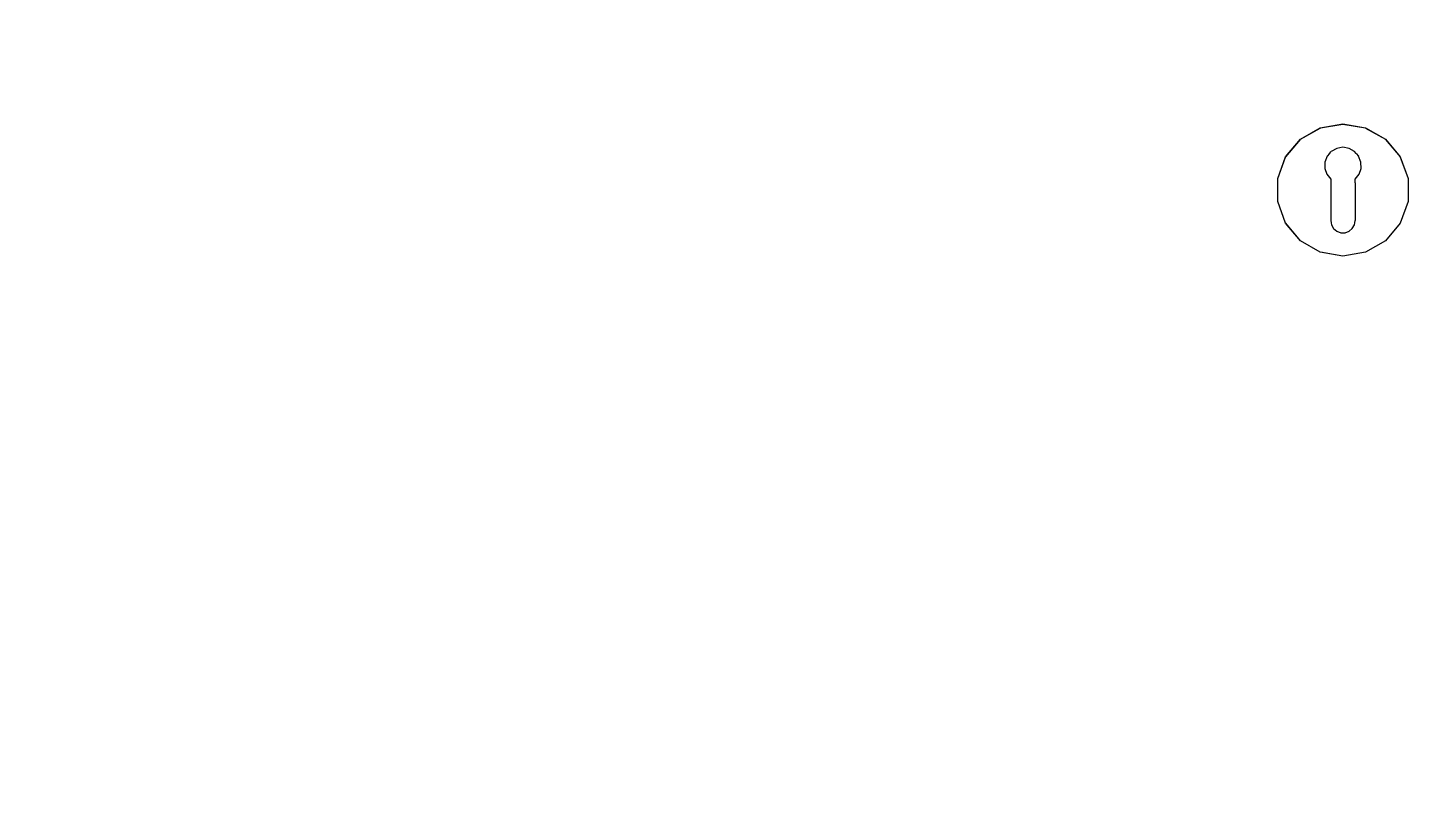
# Model space of a CAD drawing. Header units: millimetres. Extents: x -15634 to 67596, y -3027 to 55843.
# Drawn here: x 22730 to 23299, y 44749 to 45062 of the extents above; entities that cross this region are included whole.
import ezdxf

# ---------------------------------------------------------------- set-up
doc = ezdxf.new("R2010")
doc.units = ezdxf.units.MM
doc.header["$MEASUREMENT"] = 0
doc.set_wipeout_variables(frame=1)
doc.linetypes.add('Wipeout_Contour', pattern=[1000, 0, -1000])
doc.layers.add('Dimensioning - General', color=7, linetype='Continuous')
doc.layers.add('Structural - Bearing', color=7, linetype='Continuous')
for name, color, linetype, lineweight, true_color in [('Dimensioning - General_Pen_No__61', 7, 'Continuous', 20, 0x6a6a6a), ('Dimensioning - General_Pen_No__88', 7, 'Continuous', 20, 0xfd4435), ('Structural - Bearing_Pen_No__82', 7, 'Continuous', 20, 0xaaaaaa)]:
    doc.layers.add(name, color=color, linetype=linetype, lineweight=lineweight, true_color=true_color)
doc.styles.add('GENERATED_STYLE_6', font='calibril.ttf')
doc.dimstyles.new('GENERATED_STYLE__3', dxfattribs={"dimtxt": 195.999997, "dimasz": 106.4, "dimexe": 0.18, "dimexo": 0.0625, "dimgap": 0.09, "dimtad": 1, "dimdec": 0, "dimlfac": 0.1, "dimzin": 0, "dimdsep": 46, "dimtxsty": 'GENERATED_STYLE_6', "dimblk": 'ARROWHEAD_2', "dimblk1": 'ARROWHEAD_2', "dimblk2": 'ARROWHEAD_2', "dimcen": 0.09, "dimse1": 1, "dimse2": 1, "dimclrd": 256, "dimclre": 256, "dimclrt": 256, "dimadec": 0, "dimazin": 0, "dimtfac": 1, "dimtdec": 4, "dimtmove": 0, "dimatfit": 3, "dimfxl": 1, "dimtolj": 1, "dimtzin": 0, "dimarcsym": 0})

# ---------------------------------------------------------------- blocks, each defined once
blk = doc.blocks.new('*D65')
at = {"layer": 'Dimensioning - General_Pen_No__61', "color": 251, "linetype": 'Continuous', "lineweight": 20, "true_color": 0x6a6a6a, "transparency": 16777216}
for p, q in [((27454.43, 46736.02), (27594.43, 46655.19)), ((27629.43, 46695.6), (27419.43, 46695.6)), ((27524.43, 43995.6), (27524.43, 46695.6)), ((27454.43, 44036.02), (27594.43, 43955.19)), ((27629.43, 43995.6), (27419.43, 43995.6))]:
    blk.add_line(p, q, dxfattribs=at)
at = {"layer": 'Dimensioning - General_Pen_No__88', "color": 20, "lineweight": 20, "true_color": 0xfd4435, "transparency": 16777216, "char_height": 196, "attachment_point": 7, "rotation": 90, "style": 'GENERATED_STYLE_6'}
for s, insert in [('\\A1;{\\pql;\\fCalibri Light|b0|i0|c0|p34;20}', (27485.23, 46337.36)), ('\\A1;{\\pql;\\fCalibri Light|b0|i0|c0|p34;270}', (27485.23, 45107.27))]:
    blk.add_mtext(s, dxfattribs=dict(at, insert=insert))
blk = doc.blocks.new('ARROWHEAD_2')
at = {"color": 0, "linetype": 'Continuous', "lineweight": 0}
for p, q in [((-0.3781, -0.655), (0.3781, 0.655)), ((0, 0), (-1, 0))]:
    blk.add_line(p, q, dxfattribs=at)
blk = doc.blocks.new('*D113')
at = {"layer": 'Dimensioning - General_Pen_No__61', "color": 251, "linetype": 'Continuous', "lineweight": 20, "true_color": 0x6a6a6a, "transparency": 16777216}
for p, q in [((28004.43, 46736.02), (28144.43, 46655.19)), ((28179.43, 46695.6), (27969.43, 46695.6)), ((28074.43, 43995.6), (28074.43, 46695.6)), ((28004.43, 44036.02), (28144.43, 43955.19)), ((28179.43, 43995.6), (27969.43, 43995.6))]:
    blk.add_line(p, q, dxfattribs=at)
at = {"layer": 'Dimensioning - General_Pen_No__88', "color": 20, "lineweight": 20, "true_color": 0xfd4435, "transparency": 16777216, "char_height": 196, "attachment_point": 7, "rotation": 90, "style": 'GENERATED_STYLE_6'}
for s, insert in [('\\A1;{\\pql;\\fCalibri Light|b0|i0|c0|p34;20}', (28035.23, 46337.36)), ('\\A1;{\\pql;\\fCalibri Light|b0|i0|c0|p34;270}', (28035.23, 45107.27))]:
    blk.add_mtext(s, dxfattribs=dict(at, insert=insert))
blk = doc.blocks.new('*D135')
at = {"layer": 'Dimensioning - General_Pen_No__61', "color": 251, "linetype": 'Continuous', "lineweight": 20, "true_color": 0x6a6a6a, "transparency": 16777216}
for p, q in [((28554.43, 46936.02), (28694.43, 46855.19)), ((28729.43, 46895.6), (28519.43, 46895.6)), ((28624.43, 43995.6), (28624.43, 46895.6)), ((28554.43, 44036.02), (28694.43, 43955.19)), ((28729.43, 43995.6), (28519.43, 43995.6))]:
    blk.add_line(p, q, dxfattribs=at)
at = {"layer": 'Dimensioning - General_Pen_No__88', "color": 20, "lineweight": 20, "true_color": 0xfd4435, "transparency": 16777216, "insert": (28585.23, 45207.27), "char_height": 196, "attachment_point": 7, "rotation": 90, "style": 'GENERATED_STYLE_6'}
blk.add_mtext('\\A1;{\\pql;\\fCalibri Light|b0|i0|c0|p34;290}', dxfattribs=at)
blk = doc.blocks.new('*D161')
at = {"layer": 'Dimensioning - General_Pen_No__61', "color": 251, "linetype": 'Continuous', "lineweight": 20, "true_color": 0x6a6a6a, "transparency": 16777216}
for p, q in [((34964.93, 46736.02), (35104.93, 46655.19)), ((35139.93, 46695.6), (34929.93, 46695.6)), ((35034.93, 43995.6), (35034.93, 46695.6)), ((34964.93, 44036.02), (35104.93, 43955.19)), ((35139.93, 43995.6), (34929.93, 43995.6))]:
    blk.add_line(p, q, dxfattribs=at)
at = {"layer": 'Dimensioning - General_Pen_No__88', "color": 20, "lineweight": 20, "true_color": 0xfd4435, "transparency": 16777216, "char_height": 196, "attachment_point": 7, "rotation": 90, "style": 'GENERATED_STYLE_6'}
for s, insert in [('\\A1;{\\pql;\\fCalibri Light|b0|i0|c0|p34;20}', (34995.73, 46337.36)), ('\\A1;{\\pql;\\fCalibri Light|b0|i0|c0|p34;270}', (34995.73, 45107.27))]:
    blk.add_mtext(s, dxfattribs=dict(at, insert=insert))
blk = doc.blocks.new('*D209')
at = {"layer": 'Dimensioning - General_Pen_No__61', "color": 251, "linetype": 'Continuous', "lineweight": 20, "true_color": 0x6a6a6a, "transparency": 16777216}
for p, q in [((35514.93, 46736.02), (35654.93, 46655.19)), ((35689.93, 46695.6), (35479.93, 46695.6)), ((35584.93, 43995.6), (35584.93, 46695.6)), ((35514.93, 44036.02), (35654.93, 43955.19)), ((35689.93, 43995.6), (35479.93, 43995.6))]:
    blk.add_line(p, q, dxfattribs=at)
at = {"layer": 'Dimensioning - General_Pen_No__88', "color": 20, "lineweight": 20, "true_color": 0xfd4435, "transparency": 16777216, "char_height": 196, "attachment_point": 7, "rotation": 90, "style": 'GENERATED_STYLE_6'}
for s, insert in [('\\A1;{\\pql;\\fCalibri Light|b0|i0|c0|p34;20}', (35545.73, 46337.36)), ('\\A1;{\\pql;\\fCalibri Light|b0|i0|c0|p34;270}', (35545.73, 45107.27))]:
    blk.add_mtext(s, dxfattribs=dict(at, insert=insert))
blk = doc.blocks.new('*D231')
at = {"layer": 'Dimensioning - General_Pen_No__61', "color": 251, "linetype": 'Continuous', "lineweight": 20, "true_color": 0x6a6a6a, "transparency": 16777216}
for p, q in [((36064.93, 46936.02), (36204.93, 46855.19)), ((36239.93, 46895.6), (36029.93, 46895.6)), ((36134.93, 43995.6), (36134.93, 46895.6)), ((36064.93, 44036.02), (36204.93, 43955.19)), ((36239.93, 43995.6), (36029.93, 43995.6))]:
    blk.add_line(p, q, dxfattribs=at)
at = {"layer": 'Dimensioning - General_Pen_No__88', "color": 20, "lineweight": 20, "true_color": 0xfd4435, "transparency": 16777216, "insert": (36095.73, 45207.27), "char_height": 196, "attachment_point": 7, "rotation": 90, "style": 'GENERATED_STYLE_6'}
blk.add_mtext('\\A1;{\\pql;\\fCalibri Light|b0|i0|c0|p34;290}', dxfattribs=at)

msp = doc.modelspace()

# ---------------------------------------------------------------- wipeouts: each hides what was drawn before it
at = {"color": 254, "linetype": 'Wipeout_Contour', "lineweight": 0, "ltscale": 354647.667142}
msp.add_wipeout([(23259.95, 45009.39), (23260.93, 45010.53), (23257.17, 45020.88), (23249.08, 45016.21), (23259, 45004.39), (23258.98, 45004.44), (23259.04, 45007)], dxfattribs=at).dxf.layer = 'Structural - Bearing'
at = {"color": 254, "linetype": 'Wipeout_Contour', "lineweight": 0, "ltscale": 253186.475458}
msp.add_wipeout([(23257.17, 44970.33), (23261.51, 44982.27), (23261.37, 44983.1), (23261.37, 44989.65), (23249.08, 44975)], dxfattribs=at).dxf.layer = 'Structural - Bearing'

# ---------------------------------------------------------------- next in the draw order: wipeouts: each hides what was drawn before it
at = {"color": 254, "linetype": 'Wipeout_Contour', "lineweight": 0, "ltscale": 303949.339732}
msp.add_wipeout([(23259.79, 45002.02), (23259, 45004.39), (23249.08, 45016.21), (23243.07, 45009.05), (23261.37, 44998.49), (23261.37, 45000)], dxfattribs=at).dxf.layer = 'Structural - Bearing'
at = {"color": 254, "linetype": 'Wipeout_Contour', "lineweight": 0, "ltscale": 202558.681797}
msp.add_wipeout([(23261.37, 44989.65), (23261.37, 44992.72), (23243.07, 44982.15), (23249.08, 44975)], dxfattribs=at).dxf.layer = 'Structural - Bearing'

# ---------------------------------------------------------------- next in the draw order: wipeouts: each hides what was drawn before it
at = {"color": 254, "linetype": 'Wipeout_Contour', "lineweight": 0, "ltscale": 202677.271079}
msp.add_wipeout([(23249.01, 45016.29), (23249.08, 45016.21), (23257.17, 45020.88), (23257.13, 45020.98)], dxfattribs=at).dxf.layer = 'Structural - Bearing'

# ---------------------------------------------------------------- next in the draw order: wipeouts: each hides what was drawn before it
at = {"color": 254, "linetype": 'Wipeout_Contour', "lineweight": 0, "ltscale": 304023.152413}
msp.add_wipeout([(23261.62, 45011.33), (23263.85, 45012.59), (23266.37, 45013.03), (23266.37, 45022.5), (23257.17, 45020.88), (23260.93, 45010.53)], dxfattribs=at).dxf.layer = 'Structural - Bearing'

# ---------------------------------------------------------------- next in the draw order: wipeouts: each hides what was drawn before it
at = {"color": 254, "linetype": 'Wipeout_Contour', "lineweight": 0, "ltscale": 202704.376736}
msp.add_wipeout([(23257.13, 45020.98), (23257.17, 45020.88), (23266.37, 45022.5), (23266.37, 45022.6)], dxfattribs=at).dxf.layer = 'Structural - Bearing'
at = {"color": 254, "linetype": 'Wipeout_Contour', "lineweight": 0, "ltscale": 202611.419331}
msp.add_wipeout([(23261.37, 44996.49), (23261.37, 44998.49), (23243.07, 45009.05), (23239.88, 45000.28)], dxfattribs=at).dxf.layer = 'Structural - Bearing'

# ---------------------------------------------------------------- next in the draw order: wipeouts: each hides what was drawn before it
at = {"color": 254, "linetype": 'Wipeout_Contour', "lineweight": 0, "ltscale": 304043.832053}
msp.add_wipeout([(23268.89, 45012.59), (23271.11, 45011.33), (23271.8, 45010.53), (23275.57, 45020.88), (23266.37, 45022.5), (23266.37, 45013.03)], dxfattribs=at).dxf.layer = 'Structural - Bearing'
at = {"color": 254, "linetype": 'Wipeout_Contour', "lineweight": 0, "ltscale": 202643.253272}
msp.add_wipeout([(23242.98, 45009.1), (23243.07, 45009.05), (23249.08, 45016.21), (23249.01, 45016.29)], dxfattribs=at).dxf.layer = 'Structural - Bearing'
at = {"color": 254, "linetype": 'Wipeout_Contour', "lineweight": 0, "ltscale": 202573.48172}
msp.add_wipeout([(23261.37, 44992.72), (23261.37, 44994.72), (23239.88, 44990.93), (23243.07, 44982.15)], dxfattribs=at).dxf.layer = 'Structural - Bearing'

# ---------------------------------------------------------------- next in the draw order: linework, layer by layer
at = {"layer": 'Structural - Bearing_Pen_No__82', "color": 253, "linetype": 'Continuous', "lineweight": 20, "true_color": 0xaaaaaa}
msp.add_line((23249.01, 45016.29), (23257.13, 45020.98), dxfattribs=at)

# ---------------------------------------------------------------- next in the draw order: wipeouts: each hides what was drawn before it
at = {"color": 254, "linetype": 'Wipeout_Contour', "lineweight": 0, "ltscale": 202721.307275}
msp.add_wipeout([(23266.37, 45022.6), (23266.37, 45022.5), (23275.57, 45020.88), (23275.6, 45020.98)], dxfattribs=at).dxf.layer = 'Structural - Bearing'
at = {"color": 254, "linetype": 'Wipeout_Contour', "lineweight": 0, "ltscale": 202591.052044}
msp.add_wipeout([(23261.37, 44994.72), (23261.37, 44996.49), (23239.88, 45000.28), (23239.88, 44990.93)], dxfattribs=at).dxf.layer = 'Structural - Bearing'
at = {"color": 254, "linetype": 'Wipeout_Contour', "lineweight": 0, "ltscale": 405097.708323}
msp.add_wipeout([(23261.67, 44981.39), (23261.51, 44982.27), (23257.17, 44970.33), (23266.37, 44968.7), (23266.37, 44978.18), (23265.5, 44978.18), (23263.87, 44978.77), (23262.54, 44979.89)], dxfattribs=at).dxf.layer = 'Structural - Bearing'

# ---------------------------------------------------------------- next in the draw order: linework, layer by layer
at = {"layer": 'Structural - Bearing_Pen_No__82', "color": 253, "linetype": 'Continuous', "lineweight": 20, "true_color": 0xaaaaaa}
msp.add_line((23257.13, 45020.98), (23266.37, 45022.6), dxfattribs=at)

# ---------------------------------------------------------------- next in the draw order: wipeouts: each hides what was drawn before it
at = {"color": 254, "linetype": 'Wipeout_Contour', "lineweight": 0, "ltscale": 354704.643067}
msp.add_wipeout([(23272.78, 45009.39), (23273.7, 45007), (23273.76, 45004.44), (23273.74, 45004.39), (23283.66, 45016.21), (23275.57, 45020.88), (23271.8, 45010.53)], dxfattribs=at).dxf.layer = 'Structural - Bearing'
at = {"color": 254, "linetype": 'Wipeout_Contour', "lineweight": 0, "ltscale": 202606.424017}
msp.add_wipeout([(23239.78, 45000.29), (23239.88, 45000.28), (23243.07, 45009.05), (23242.98, 45009.1)], dxfattribs=at).dxf.layer = 'Structural - Bearing'
at = {"color": 254, "linetype": 'Wipeout_Contour', "lineweight": 0, "ltscale": 405122.638299}
msp.add_wipeout([(23267.24, 44978.18), (23266.37, 44978.18), (23266.37, 44968.7), (23275.57, 44970.33), (23271.22, 44982.27), (23271.07, 44981.39), (23270.2, 44979.89), (23268.87, 44978.77)], dxfattribs=at).dxf.layer = 'Structural - Bearing'
at = {"color": 254, "linetype": 'Wipeout_Contour', "lineweight": 0, "ltscale": 202513.923716}
msp.add_wipeout([(23257.13, 44970.23), (23257.17, 44970.33), (23249.08, 44975), (23249.01, 44974.92)], dxfattribs=at).dxf.layer = 'Structural - Bearing'

# ---------------------------------------------------------------- next in the draw order: linework, layer by layer
at = {"layer": 'Structural - Bearing_Pen_No__82', "color": 253, "linetype": 'Continuous', "lineweight": 20, "true_color": 0xaaaaaa}
msp.add_line((23242.98, 45009.1), (23249.01, 45016.29), dxfattribs=at)

# ---------------------------------------------------------------- next in the draw order: wipeouts: each hides what was drawn before it
at = {"color": 254, "linetype": 'Wipeout_Contour', "lineweight": 0, "ltscale": 202726.016855}
msp.add_wipeout([(23275.6, 45020.98), (23275.57, 45020.88), (23283.66, 45016.21), (23283.72, 45016.29)], dxfattribs=at).dxf.layer = 'Structural - Bearing'
at = {"color": 254, "linetype": 'Wipeout_Contour', "lineweight": 0, "ltscale": 253225.502672}
msp.add_wipeout([(23283.66, 44975), (23271.37, 44989.65), (23271.37, 44983.1), (23271.22, 44982.27), (23275.57, 44970.33)], dxfattribs=at).dxf.layer = 'Structural - Bearing'
at = {"color": 254, "linetype": 'Wipeout_Contour', "lineweight": 0, "ltscale": 202522.006622}
msp.add_wipeout([(23249.01, 44974.92), (23249.08, 44975), (23243.07, 44982.15), (23242.98, 44982.1)], dxfattribs=at).dxf.layer = 'Structural - Bearing'
at = {"color": 254, "linetype": 'Wipeout_Contour', "lineweight": 0, "ltscale": 202518.637963}
msp.add_wipeout([(23266.37, 44968.6), (23266.37, 44968.7), (23257.17, 44970.33), (23257.13, 44970.23)], dxfattribs=at).dxf.layer = 'Structural - Bearing'

# ---------------------------------------------------------------- next in the draw order: linework, layer by layer
at = {"layer": 'Structural - Bearing_Pen_No__82', "color": 253, "linetype": 'Continuous', "lineweight": 20, "true_color": 0xaaaaaa}
for p, q in [((23266.37, 45022.6), (23275.6, 45020.98)), ((23257.13, 44970.23), (23249.01, 44974.92))]:
    msp.add_line(p, q, dxfattribs=at)

# ---------------------------------------------------------------- next in the draw order: wipeouts: each hides what was drawn before it
at = {"color": 254, "linetype": 'Wipeout_Contour', "lineweight": 0, "ltscale": 304009.633959}
msp.add_wipeout([(23272.95, 45002.02), (23271.37, 45000), (23271.37, 44998.49), (23289.66, 45009.05), (23283.66, 45016.21), (23273.74, 45004.39)], dxfattribs=at).dxf.layer = 'Structural - Bearing'
at = {"color": 254, "linetype": 'Wipeout_Contour', "lineweight": 0, "ltscale": 202541.910494}
msp.add_wipeout([(23242.98, 44982.1), (23243.07, 44982.15), (23239.88, 44990.93), (23239.78, 44990.92)], dxfattribs=at).dxf.layer = 'Structural - Bearing'
at = {"color": 254, "linetype": 'Wipeout_Contour', "lineweight": 0, "ltscale": 202535.583576}
msp.add_wipeout([(23275.6, 44970.23), (23275.57, 44970.33), (23266.37, 44968.7), (23266.37, 44968.6)], dxfattribs=at).dxf.layer = 'Structural - Bearing'

# ---------------------------------------------------------------- next in the draw order: linework, layer by layer
at = {"layer": 'Structural - Bearing_Pen_No__82', "color": 253, "linetype": 'Continuous', "lineweight": 20, "true_color": 0xaaaaaa}
for p, q in [((23249.01, 44974.92), (23242.98, 44982.1)), ((23266.37, 44968.6), (23257.13, 44970.23))]:
    msp.add_line(p, q, dxfattribs=at)

# ---------------------------------------------------------------- next in the draw order: wipeouts: each hides what was drawn before it
at = {"color": 254, "linetype": 'Wipeout_Contour', "lineweight": 0, "ltscale": 202717.941833}
msp.add_wipeout([(23283.72, 45016.29), (23283.66, 45016.21), (23289.66, 45009.05), (23289.75, 45009.1)], dxfattribs=at).dxf.layer = 'Structural - Bearing'
at = {"color": 254, "linetype": 'Wipeout_Contour', "lineweight": 0, "ltscale": 202571.229987}
msp.add_wipeout([(23239.78, 44990.92), (23239.88, 44990.93), (23239.88, 45000.28), (23239.78, 45000.29)], dxfattribs=at).dxf.layer = 'Structural - Bearing'

# ---------------------------------------------------------------- next in the draw order: linework, layer by layer
at = {"layer": 'Structural - Bearing_Pen_No__82', "color": 253, "linetype": 'Continuous', "lineweight": 20, "true_color": 0xaaaaaa}
for p, q in [((23275.6, 45020.98), (23283.72, 45016.29)), ((23239.78, 45000.29), (23242.98, 45009.1)), ((23239.78, 44990.92), (23239.78, 45000.29)), ((23242.98, 44982.1), (23239.78, 44990.92))]:
    msp.add_line(p, q, dxfattribs=at)

# ---------------------------------------------------------------- next in the draw order: wipeouts: each hides what was drawn before it
at = {"color": 254, "linetype": 'Wipeout_Contour', "lineweight": 0, "ltscale": 202666.470647}
msp.add_wipeout([(23271.37, 44998.49), (23271.37, 44996.49), (23292.86, 45000.28), (23289.66, 45009.05)], dxfattribs=at).dxf.layer = 'Structural - Bearing'

# ---------------------------------------------------------------- next in the draw order: wipeouts: each hides what was drawn before it
at = {"color": 254, "linetype": 'Wipeout_Contour', "lineweight": 0, "ltscale": 202698.054709}
msp.add_wipeout([(23289.75, 45009.1), (23289.66, 45009.05), (23292.86, 45000.28), (23292.96, 45000.29)], dxfattribs=at).dxf.layer = 'Structural - Bearing'

# ---------------------------------------------------------------- next in the draw order: linework, layer by layer
at = {"layer": 'Structural - Bearing_Pen_No__82', "color": 253, "linetype": 'Continuous', "lineweight": 20, "true_color": 0xaaaaaa}
msp.add_line((23283.72, 45016.29), (23289.75, 45009.1), dxfattribs=at)

# ---------------------------------------------------------------- next in the draw order: wipeouts: each hides what was drawn before it
at = {"color": 254, "linetype": 'Wipeout_Contour', "lineweight": 0, "ltscale": 202648.909223}
msp.add_wipeout([(23271.37, 44996.49), (23271.37, 44994.72), (23292.86, 44990.93), (23292.86, 45000.28)], dxfattribs=at).dxf.layer = 'Structural - Bearing'

# ---------------------------------------------------------------- next in the draw order: wipeouts: each hides what was drawn before it
at = {"color": 254, "linetype": 'Wipeout_Contour', "lineweight": 0, "ltscale": 202628.547481}
msp.add_wipeout([(23271.37, 44994.72), (23271.37, 44992.72), (23289.66, 44982.15), (23292.86, 44990.93)], dxfattribs=at).dxf.layer = 'Structural - Bearing'

# ---------------------------------------------------------------- next in the draw order: wipeouts: each hides what was drawn before it
at = {"color": 254, "linetype": 'Wipeout_Contour', "lineweight": 0, "ltscale": 202668.752861}
msp.add_wipeout([(23292.96, 45000.29), (23292.86, 45000.28), (23292.86, 44990.93), (23292.96, 44990.92)], dxfattribs=at).dxf.layer = 'Structural - Bearing'
at = {"color": 254, "linetype": 'Wipeout_Contour', "lineweight": 0, "ltscale": 202605.465145}
msp.add_wipeout([(23271.37, 44992.72), (23271.37, 44989.65), (23283.66, 44975), (23289.66, 44982.15)], dxfattribs=at).dxf.layer = 'Structural - Bearing'

# ---------------------------------------------------------------- next in the draw order: linework, layer by layer
at = {"layer": 'Structural - Bearing_Pen_No__82', "color": 253, "linetype": 'Continuous', "lineweight": 20, "true_color": 0xaaaaaa}
msp.add_line((23289.75, 45009.1), (23292.96, 45000.29), dxfattribs=at)

# ---------------------------------------------------------------- next in the draw order: wipeouts: each hides what was drawn before it
at = {"color": 254, "linetype": 'Wipeout_Contour', "lineweight": 0, "ltscale": 1367729.465130086}
msp.add_wipeout([(23258.98, 45004.44), (23259.79, 45002.02), (23261.37, 45000), (23261.37, 44983.1), (23261.67, 44981.39), (23262.54, 44979.89), (23263.87, 44978.77), (23265.5, 44978.18), (23267.24, 44978.18), (23268.87, 44978.77), (23270.2, 44979.89), (23271.07, 44981.39), (23271.37, 44983.1), (23271.37, 45000), (23272.95, 45002.02), (23273.74, 45004.39), (23273.76, 45004.44), (23273.7, 45007), (23272.78, 45009.39), (23271.8, 45010.53), (23271.11, 45011.33), (23268.89, 45012.59), (23266.37, 45013.03), (23263.85, 45012.59), (23261.62, 45011.33), (23259.95, 45009.39), (23259.04, 45007)], dxfattribs=at).dxf.layer = 'Structural - Bearing'
at = {"color": 254, "linetype": 'Wipeout_Contour', "lineweight": 0, "ltscale": 202633.569484}
msp.add_wipeout([(23292.96, 44990.92), (23292.86, 44990.93), (23289.66, 44982.15), (23289.75, 44982.1)], dxfattribs=at).dxf.layer = 'Structural - Bearing'
at = {"color": 254, "linetype": 'Wipeout_Contour', "lineweight": 0, "ltscale": 202562.70761}
msp.add_wipeout([(23283.72, 44974.92), (23283.66, 44975), (23275.57, 44970.33), (23275.6, 44970.23)], dxfattribs=at).dxf.layer = 'Structural - Bearing'

# ---------------------------------------------------------------- next in the draw order: linework, layer by layer
at = {"layer": 'Structural - Bearing_Pen_No__82', "color": 253, "linetype": 'Continuous', "lineweight": 20, "true_color": 0xaaaaaa}
for p, q in [((23263.85, 45012.59), (23261.62, 45011.33)), ((23266.37, 45013.03), (23263.85, 45012.59)), ((23268.89, 45012.59), (23266.37, 45013.03)), ((23271.11, 45011.33), (23268.89, 45012.59)), ((23259.04, 45007), (23258.98, 45004.44)), ((23259.95, 45009.39), (23259.04, 45007)), ((23260.93, 45010.53), (23259.95, 45009.39)), ((23260.93, 45010.53), (23261.62, 45011.33)), ((23271.8, 45010.53), (23271.11, 45011.33)), ((23271.8, 45010.53), (23272.78, 45009.39)), ((23273.7, 45007), (23272.78, 45009.39)), ((23273.76, 45004.44), (23273.7, 45007)), ((23259, 45004.39), (23259.79, 45002.02)), ((23259.79, 45002.02), (23261.37, 45000)), ((23271.37, 45000), (23272.95, 45002.02)), ((23272.95, 45002.02), (23273.74, 45004.39)), ((23261.37, 45000), (23261.37, 44998.49)), ((23261.37, 44998.49), (23261.37, 44996.49)), ((23261.37, 44996.49), (23261.37, 44994.72)), ((23271.37, 44998.49), (23271.37, 45000)), ((23271.37, 44998.49), (23271.37, 44996.49)), ((23271.37, 44996.49), (23271.37, 44994.72)), ((23292.96, 45000.29), (23292.96, 44990.92)), ((23261.37, 44994.72), (23261.37, 44992.72)), ((23261.37, 44992.72), (23261.37, 44989.65)), ((23271.37, 44994.72), (23271.37, 44992.72)), ((23271.37, 44992.72), (23271.37, 44989.65)), ((23261.37, 44989.65), (23261.37, 44983.1)), ((23271.37, 44989.65), (23271.37, 44983.1)), ((23261.37, 44983.1), (23261.51, 44982.27)), ((23261.51, 44982.27), (23261.67, 44981.39)), ((23261.67, 44981.39), (23262.54, 44979.89)), ((23262.54, 44979.89), (23263.87, 44978.77)), ((23263.87, 44978.77), (23265.5, 44978.18)), ((23267.24, 44978.18), (23268.87, 44978.77)), ((23268.87, 44978.77), (23270.2, 44979.89)), ((23270.2, 44979.89), (23271.07, 44981.39)), ((23271.07, 44981.39), (23271.22, 44982.27)), ((23271.22, 44982.27), (23271.37, 44983.1)), ((23265.5, 44978.18), (23266.37, 44978.18)), ((23266.37, 44978.18), (23267.24, 44978.18)), ((23275.6, 44970.23), (23266.37, 44968.6))]:
    msp.add_line(p, q, dxfattribs=at)

# ---------------------------------------------------------------- next in the draw order: wipeouts: each hides what was drawn before it
at = {"color": 254, "linetype": 'Wipeout_Contour', "lineweight": 0, "ltscale": 202596.738523}
msp.add_wipeout([(23289.75, 44982.1), (23289.66, 44982.15), (23283.66, 44975), (23283.72, 44974.92)], dxfattribs=at).dxf.layer = 'Structural - Bearing'

# ---------------------------------------------------------------- next in the draw order: linework, layer by layer
at = {"layer": 'Structural - Bearing_Pen_No__82', "color": 253, "linetype": 'Continuous', "lineweight": 20, "true_color": 0xaaaaaa}
for p, q in [((23292.96, 44990.92), (23289.75, 44982.1)), ((23289.75, 44982.1), (23283.72, 44974.92)), ((23283.72, 44974.92), (23275.6, 44970.23))]:
    msp.add_line(p, q, dxfattribs=at)

# ---------------------------------------------------------------- next in the draw order: dimensions: what is measured, and where the dimension line sits
at = {"layer": 'Dimensioning - General', "color": 251, "linetype": 'Continuous', "lineweight": 20, "true_color": 0x6a6a6a}
for base, p1, p2, picture, middle in [((28624.43, 46895.6), (2130.6, 43995.6), (2253.58, 46895.6), '*D135', (28487.23, 45431.4)), ((36134.93, 46895.6), (9641.09, 43995.6), (9764.08, 46895.6), '*D231', (35997.73, 45431.4)), ((28074.43, 46695.6), (-241.91, 43995.6), (-158.98, 46695.6), '*D113', (27937.23, 45331.4)), ((27524.43, 46695.6), (169.22, 43995.6), (-57.66, 46695.6), '*D65', (27387.23, 45331.4)), ((35584.93, 46695.6), (7268.59, 43995.6), (7351.52, 46695.6), '*D209', (35447.73, 45331.4)), ((35034.93, 46695.6), (7679.71, 43995.6), (7452.84, 46695.6), '*D161', (34897.73, 45331.4))]:
    dim = msp.add_linear_dim(base=base, p1=p1, p2=p2, angle=90, dimstyle='GENERATED_STYLE__3', dxfattribs=at)
    dim.commit()
    dim.dimension.update_dxf_attribs({"geometry": picture, "text_midpoint": middle, "dimtype": 160, "text_rotation": 90})

doc.saveas('drawing.dxf')
